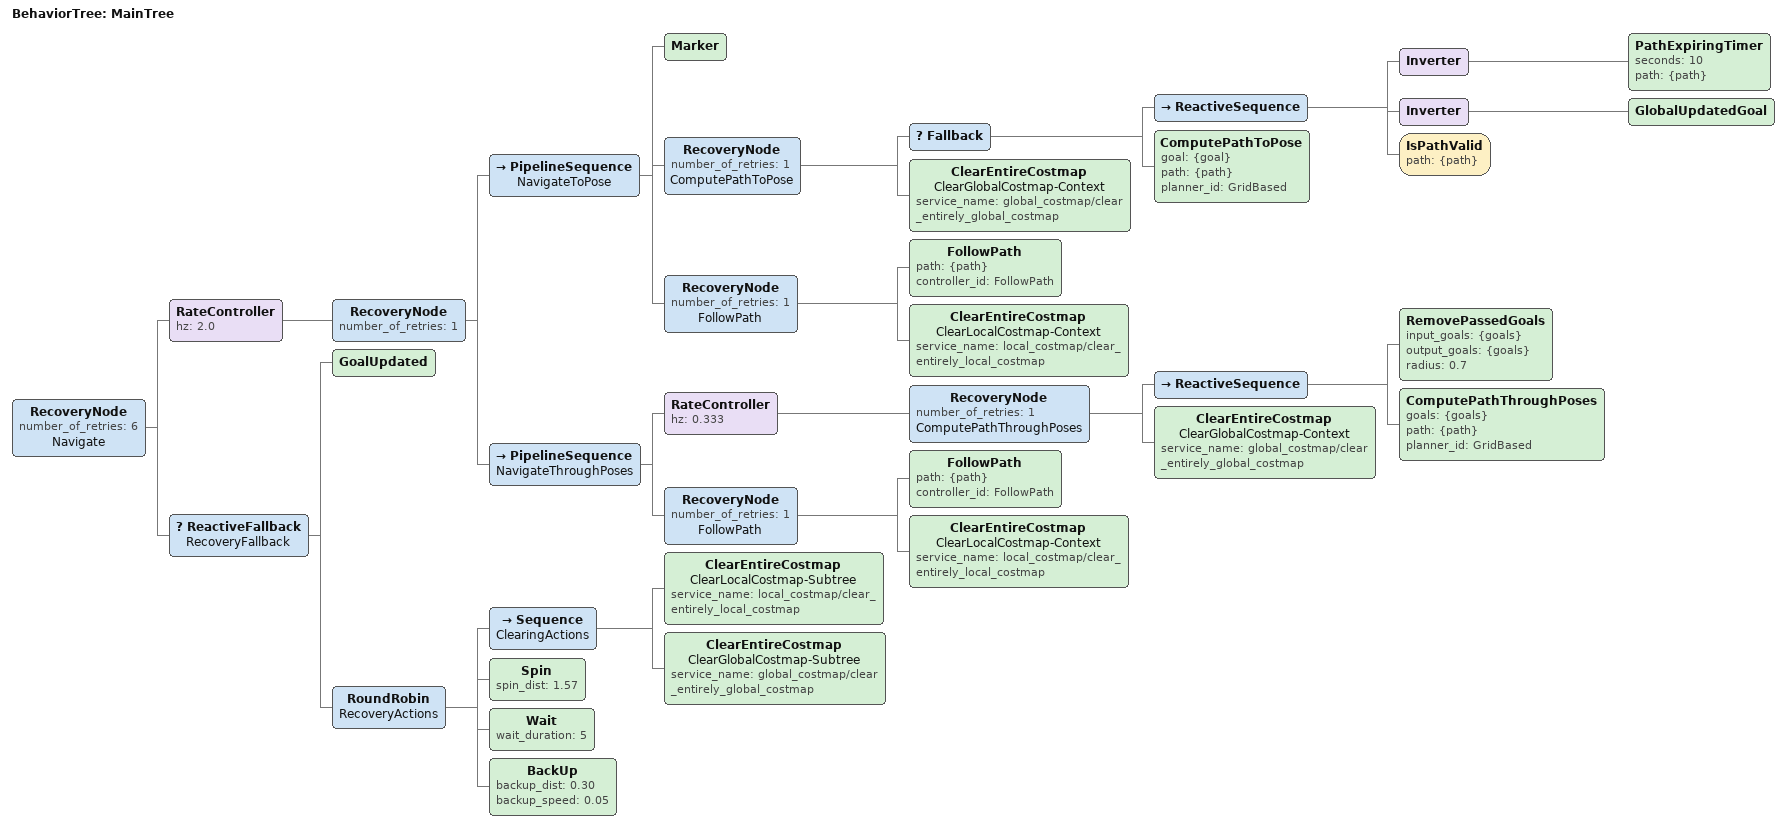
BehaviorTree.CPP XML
<!-- Behaviour tree that sequantially navigates locations naively -->

<root main_tree_to_execute = "MainTree">
    <BehaviorTree ID="MainTree">
        <RecoveryNode number_of_retries="6" name="Navigate">
            <RateController hz="2.0">
                <RecoveryNode number_of_retries="1">
                    <PipelineSequence name="NavigateToPose">
                        <Marker/>
                        <RecoveryNode number_of_retries="1" name="ComputePathToPose">
                            <Fallback>
                            <ReactiveSequence>
                                <Inverter>
                                <PathExpiringTimer seconds="10" path="{path}"/>
                                </Inverter>
                                <Inverter>
                                <GlobalUpdatedGoal/>
                                </Inverter>
                                <IsPathValid path="{path}"/>
                            </ReactiveSequence>
                            <ComputePathToPose goal="{goal}" path="{path}" planner_id="GridBased"/>
                            </Fallback>
                            <ClearEntireCostmap name="ClearGlobalCostmap-Context" service_name="global_costmap/clear_entirely_global_costmap"/>
                        </RecoveryNode>
                        <RecoveryNode number_of_retries="1" name="FollowPath">
                            <FollowPath path="{path}" controller_id="FollowPath"/>
                            <ClearEntireCostmap name="ClearLocalCostmap-Context" service_name="local_costmap/clear_entirely_local_costmap"/>
                        </RecoveryNode>
                    </PipelineSequence>
                    <PipelineSequence name="NavigateThroughPoses">
                        <RateController hz="0.333">
                          <RecoveryNode number_of_retries="1" name="ComputePathThroughPoses">
                            <ReactiveSequence>
                              <RemovePassedGoals input_goals="{goals}" output_goals="{goals}" radius="0.7"/>
                              <ComputePathThroughPoses goals="{goals}" path="{path}" planner_id="GridBased"/>
                            </ReactiveSequence>
                            <ClearEntireCostmap name="ClearGlobalCostmap-Context" service_name="global_costmap/clear_entirely_global_costmap"/>
                          </RecoveryNode>
                        </RateController>
                        <RecoveryNode number_of_retries="1" name="FollowPath">
                          <FollowPath path="{path}" controller_id="FollowPath"/>
                          <ClearEntireCostmap name="ClearLocalCostmap-Context" service_name="local_costmap/clear_entirely_local_costmap"/>
                        </RecoveryNode>
                    </PipelineSequence>
                </RecoveryNode>
            </RateController>
            <ReactiveFallback name="RecoveryFallback">
                <GoalUpdated/>
                <RoundRobin name="RecoveryActions">
                  <Sequence name="ClearingActions">
                    <ClearEntireCostmap name="ClearLocalCostmap-Subtree" service_name="local_costmap/clear_entirely_local_costmap"/>
                    <ClearEntireCostmap name="ClearGlobalCostmap-Subtree" service_name="global_costmap/clear_entirely_global_costmap"/>
                  </Sequence>
                  <Spin spin_dist="1.57"/>
                  <Wait wait_duration="5"/>
                  <BackUp backup_dist="0.30" backup_speed="0.05"/>
                </RoundRobin>
              </ReactiveFallback>
        </RecoveryNode>
    </BehaviorTree>
</root>
